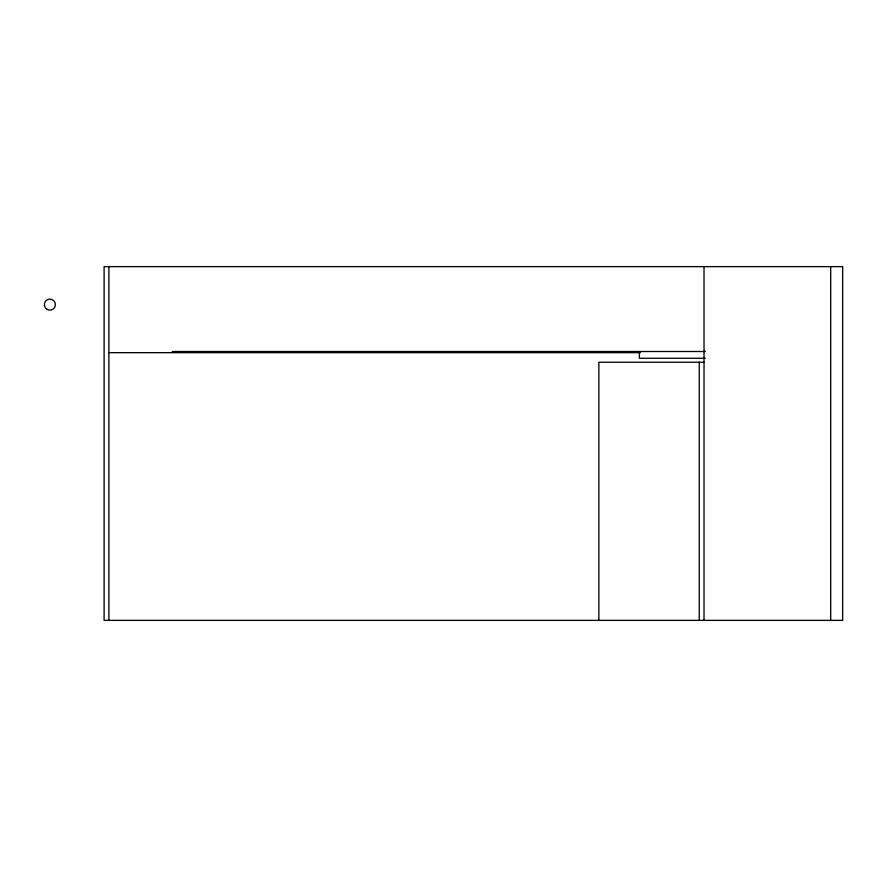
<?xml version="1.0" encoding="UTF-8"?>
<svg xmlns="http://www.w3.org/2000/svg" width="887" height="887" viewBox="0 0 887 887"><rect width="100%" height="100%" fill="white"/><g stroke="black" fill="none" stroke-linecap="round" stroke-linejoin="round"><path stroke-width="1.33" d="M172.255 351.507L705.331 351.507M108.89 352.671L640.359 352.671M705.331 358.27L639.383 358.27L639.383 351.507M704.023 362.24L598.858 362.24L598.858 620.368M830.698 266.632L830.698 620.368M704.023 266.632L704.023 620.368M699.244 362.24L699.244 620.368M108.89 266.632L108.89 620.368M842.65 266.632L104.101 266.632L104.101 620.368L842.65 620.368L842.65 266.632M46.867 309.275A5.533 5.533 0 0 0 55.393 304.917A5.533 5.533 0 0 0 47.355 299.717A5.533 5.533 0 0 0 46.867 309.275"/></g></svg>
